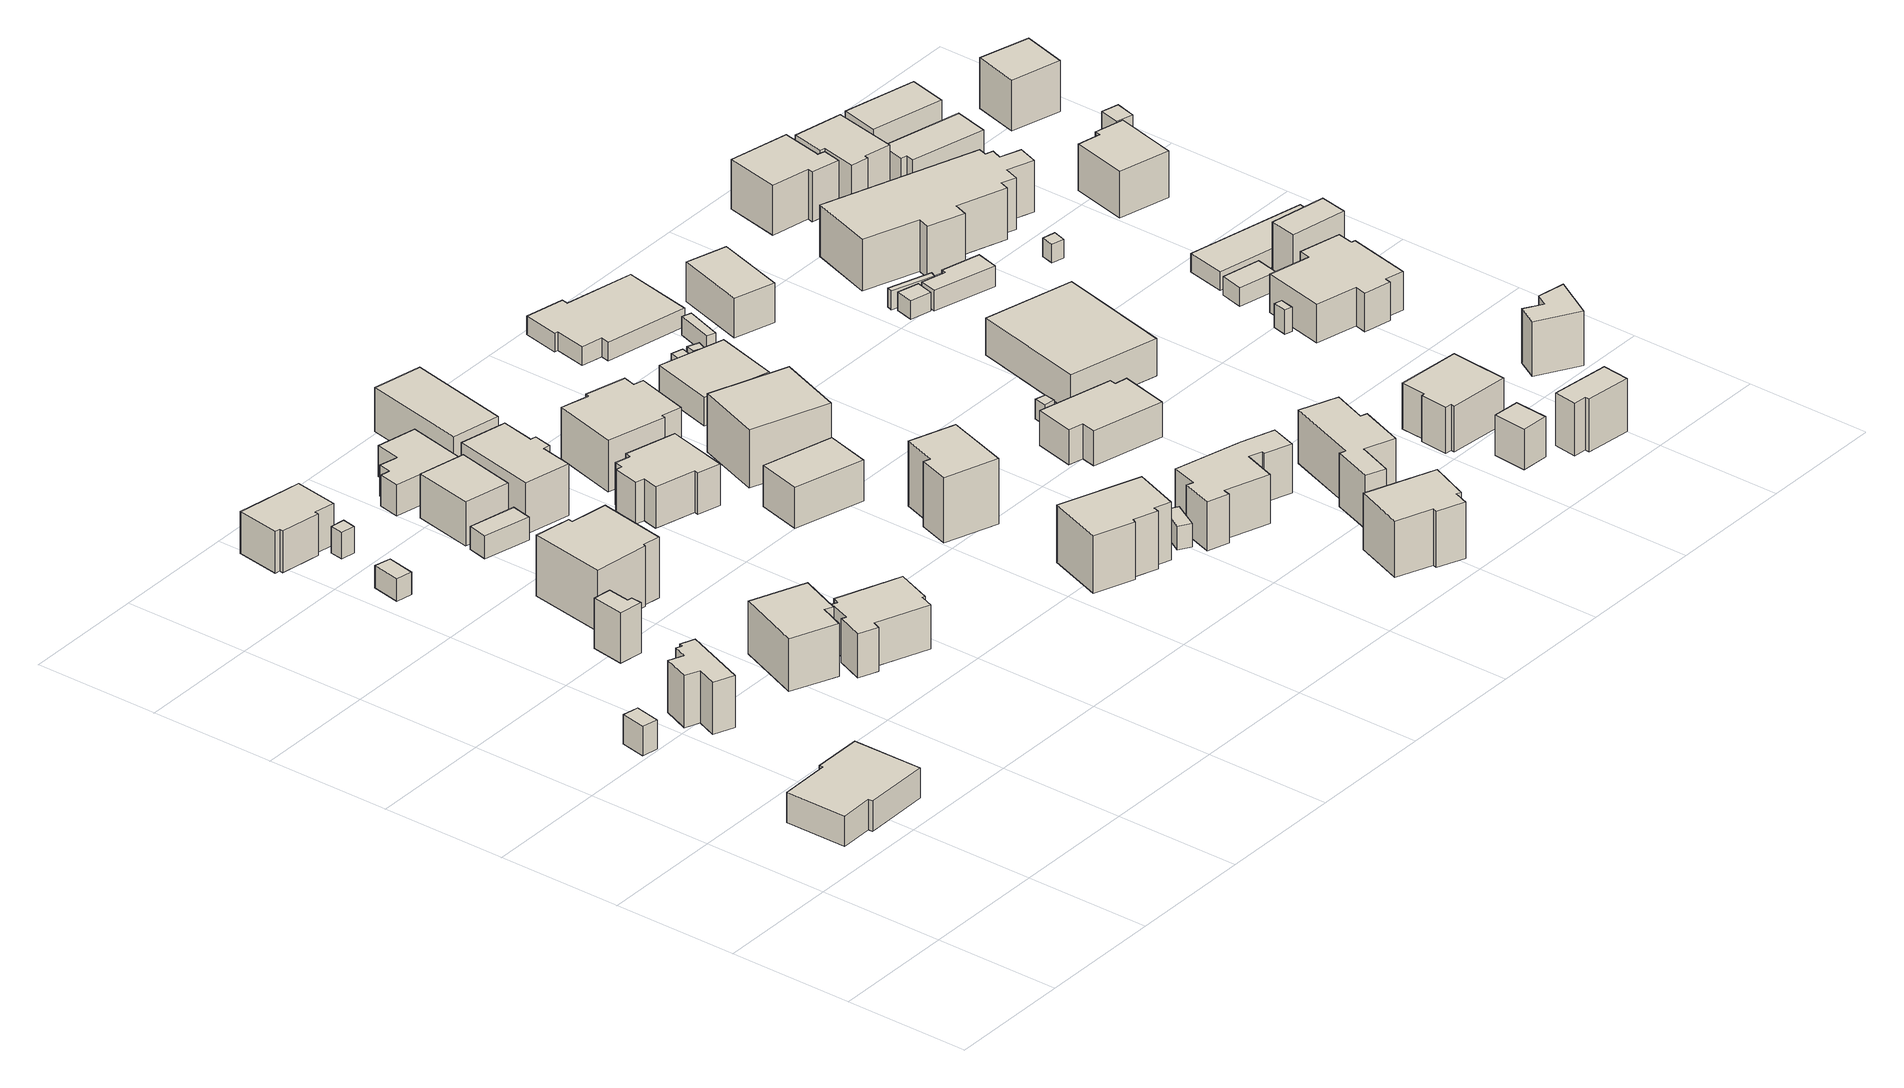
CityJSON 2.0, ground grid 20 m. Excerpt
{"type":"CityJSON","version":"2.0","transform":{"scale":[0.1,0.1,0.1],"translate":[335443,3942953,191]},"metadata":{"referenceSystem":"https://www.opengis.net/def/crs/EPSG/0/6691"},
"CityObjects":{
"building1":{"type":"Building","attributes":{"measuredHeight":5.7,"BuildingIDAttribute.prefecture":"14","BuildingIDAttribute.city":"14151","BuildingDetailAttribute.surveyYear":2015,"BuildingLandSlideRiskAttribute.description":"1","BuildingLandSlideRiskAttribute.areaType":"1"},"geometry":[{"type":"Solid","lod":"1","boundaries":[[[[0,1,2,3]],[[2,4,5,3]],[[1,6,4,2]],[[0,7,6,1]],[[3,5,7,0]],[[4,6,7,5]]]]}]},
"building2":{"type":"Building","attributes":{"usage":"402","measuredHeight":6.1,"storeysAboveGround":1,"BuildingIDAttribute.prefecture":"14","BuildingIDAttribute.city":"14151","BuildingDetailAttribute.totalFloorArea":155.35,"BuildingDetailAttribute.buildingFootprintArea":155.35,"BuildingDetailAttribute.buildingStructureType":"601","BuildingDetailAttribute.buildingStructureOrgType":"1","BuildingDetailAttribute.orgUsage":"101","BuildingDetailAttribute.surveyYear":2015,"BuildingLandSlideRiskAttribute.description":"1","BuildingLandSlideRiskAttribute.areaType":"1"},"geometry":[{"type":"Solid","lod":"1","boundaries":[[[[8,9,10,11,12,13,14,15]],[[14,16,17,15]],[[13,18,16,14]],[[12,19,18,13]],[[11,20,19,12]],[[10,21,20,11]],[[9,22,21,10]],[[8,23,22,9]],[[15,17,23,8]],[[16,18,19,20,21,22,23,17]]]]}]},
"building3":{"type":"Building","attributes":{"usage":"411","measuredHeight":9.6,"storeysAboveGround":2,"BuildingIDAttribute.prefecture":"14","BuildingIDAttribute.city":"14151","BuildingDetailAttribute.totalFloorArea":79.53,"BuildingDetailAttribute.buildingFootprintArea":39.77,"BuildingDetailAttribute.buildingStructureType":"601","BuildingDetailAttribute.buildingStructureOrgType":"1","BuildingDetailAttribute.orgUsage":"10","BuildingDetailAttribute.surveyYear":2015},"geometry":[{"type":"Solid","lod":"1","boundaries":[[[[24,25,26,27,28,29,30,31,32,33]],[[32,34,35,33]],[[31,36,34,32]],[[30,37,36,31]],[[29,38,37,30]],[[28,39,38,29]],[[27,40,39,28]],[[26,41,40,27]],[[25,42,41,26]],[[24,43,42,25]],[[33,35,43,24]],[[34,36,37,38,39,40,41,42,43,35]]]]}]},
"building4":{"type":"Building","attributes":{"measuredHeight":6.8,"BuildingIDAttribute.prefecture":"14","BuildingIDAttribute.city":"14151","BuildingDetailAttribute.surveyYear":2015},"geometry":[{"type":"Solid","lod":"1","boundaries":[[[[44,45,46,47]],[[46,48,49,47]],[[45,50,48,46]],[[44,51,50,45]],[[47,49,51,44]],[[48,50,51,49]]]]}]},
"building5":{"type":"Building","attributes":{"measuredHeight":8.6,"BuildingIDAttribute.prefecture":"14","BuildingIDAttribute.city":"14151","BuildingDetailAttribute.surveyYear":2015,"BuildingLandSlideRiskAttribute.description":"1","BuildingLandSlideRiskAttribute.areaType":"1"},"geometry":[{"type":"Solid","lod":"1","boundaries":[[[[52,53,54,55,56,57]],[[56,58,59,57]],[[55,60,58,56]],[[54,61,60,55]],[[53,62,61,54]],[[52,63,62,53]],[[57,59,63,52]],[[58,60,61,62,63,59]]]]}]},
"building6":{"type":"Building","attributes":{"usage":"411","measuredHeight":7.4,"storeysAboveGround":2,"BuildingIDAttribute.prefecture":"14","BuildingIDAttribute.city":"14151","BuildingDetailAttribute.totalFloorArea":128.74,"BuildingDetailAttribute.buildingFootprintArea":64.37,"BuildingDetailAttribute.buildingStructureType":"601","BuildingDetailAttribute.buildingStructureOrgType":"1","BuildingDetailAttribute.orgUsage":"10","BuildingDetailAttribute.surveyYear":2015},"geometry":[{"type":"Solid","lod":"1","boundaries":[[[[64,65,66,67,68,69,70,71]],[[70,72,73,71]],[[69,74,72,70]],[[68,75,74,69]],[[67,76,75,68]],[[66,77,76,67]],[[65,78,77,66]],[[64,79,78,65]],[[71,73,79,64]],[[72,74,75,76,77,78,79,73]]]]}]},
"building7":{"type":"Building","attributes":{"measuredHeight":5.6,"BuildingIDAttribute.prefecture":"14","BuildingIDAttribute.city":"14151","BuildingDetailAttribute.surveyYear":2015},"geometry":[{"type":"Solid","lod":"1","boundaries":[[[[80,81,82,83]],[[82,84,85,83]],[[81,86,84,82]],[[80,87,86,81]],[[83,85,87,80]],[[84,86,87,85]]]]}]},
"building8":{"type":"Building","attributes":{"usage":"411","measuredHeight":11,"storeysAboveGround":2,"BuildingIDAttribute.prefecture":"14","BuildingIDAttribute.city":"14151","BuildingDetailAttribute.totalFloorArea":231.32,"BuildingDetailAttribute.buildingFootprintArea":115.66,"BuildingDetailAttribute.buildingStructureType":"601","BuildingDetailAttribute.buildingStructureOrgType":"1","BuildingDetailAttribute.orgUsage":"10","BuildingDetailAttribute.surveyYear":2015,"BuildingLandSlideRiskAttribute.description":"1","BuildingLandSlideRiskAttribute.areaType":"1"},"geometry":[{"type":"Solid","lod":"1","boundaries":[[[[88,89,90,91,92,93,94,95]],[[94,96,97,95]],[[93,98,96,94]],[[92,99,98,93]],[[91,100,99,92]],[[90,101,100,91]],[[89,102,101,90]],[[88,103,102,89]],[[95,97,103,88]],[[96,98,99,100,101,102,103,97]]]]}]},
"building9":{"type":"Building","attributes":{"usage":"411","measuredHeight":9.8,"storeysAboveGround":2,"BuildingIDAttribute.prefecture":"14","BuildingIDAttribute.city":"14151","BuildingDetailAttribute.totalFloorArea":161.72,"BuildingDetailAttribute.buildingFootprintArea":80.86,"BuildingDetailAttribute.buildingStructureType":"601","BuildingDetailAttribute.buildingStructureOrgType":"1","BuildingDetailAttribute.orgUsage":"10","BuildingDetailAttribute.surveyYear":2015,"BuildingLandSlideRiskAttribute.description":"1","BuildingLandSlideRiskAttribute.areaType":"1"},"geometry":[{"type":"Solid","lod":"1","boundaries":[[[[104,105,106,107,108,109]],[[108,110,111,109]],[[107,112,110,108]],[[106,113,112,107]],[[105,114,113,106]],[[104,115,114,105]],[[109,111,115,104]],[[110,112,113,114,115,111]]]]}]},
"building10":{"type":"Building","attributes":{"measuredHeight":4.1,"BuildingIDAttribute.prefecture":"14","BuildingIDAttribute.city":"14151","BuildingDetailAttribute.surveyYear":2015},"geometry":[{"type":"Solid","lod":"1","boundaries":[[[[116,117,118,119]],[[118,120,121,119]],[[117,122,120,118]],[[116,123,122,117]],[[119,121,123,116]],[[120,122,123,121]]]]}]},
"building11":{"type":"Building","attributes":{"usage":"441","measuredHeight":7.6,"storeysAboveGround":2,"BuildingIDAttribute.prefecture":"14","BuildingIDAttribute.city":"14151","BuildingDetailAttribute.totalFloorArea":118.48,"BuildingDetailAttribute.buildingFootprintArea":59.24,"BuildingDetailAttribute.buildingStructureType":"601","BuildingDetailAttribute.buildingStructureOrgType":"1","BuildingDetailAttribute.orgUsage":"172","BuildingDetailAttribute.surveyYear":2015},"geometry":[{"type":"Solid","lod":"1","boundaries":[[[[124,125,126,127]],[[126,128,129,127]],[[125,130,128,126]],[[124,131,130,125]],[[127,129,131,124]],[[128,130,131,129]]]]}]},
"building12":{"type":"Building","attributes":{"usage":"411","measuredHeight":8.9,"storeysAboveGround":2,"BuildingIDAttribute.prefecture":"14","BuildingIDAttribute.city":"14151","BuildingDetailAttribute.totalFloorArea":168.74,"BuildingDetailAttribute.buildingFootprintArea":84.37,"BuildingDetailAttribute.buildingStructureType":"601","BuildingDetailAttribute.buildingStructureOrgType":"1","BuildingDetailAttribute.orgUsage":"10","BuildingDetailAttribute.surveyYear":2015,"BuildingLandSlideRiskAttribute.description":"1","BuildingLandSlideRiskAttribute.areaType":"1"},"geometry":[{"type":"Solid","lod":"1","boundaries":[[[[132,133,134,135,136,137,138,139,140,141,142,143]],[[142,144,145,143]],[[141,146,144,142]],[[140,147,146,141]],[[139,148,147,140]],[[138,149,148,139]],[[137,150,149,138]],[[136,151,150,137]],[[135,152,151,136]],[[134,153,152,135]],[[133,154,153,134]],[[132,155,154,133]],[[143,145,155,132]],[[144,146,147,148,149,150,151,152,153,154,155,145]]]]}]},
"building13":{"type":"Building","attributes":{"usage":"441","measuredHeight":5.5,"storeysAboveGround":1,"BuildingIDAttribute.prefecture":"14","BuildingIDAttribute.city":"14151","BuildingDetailAttribute.totalFloorArea":73.41,"BuildingDetailAttribute.buildingFootprintArea":73.41,"BuildingDetailAttribute.buildingStructureType":"610","BuildingDetailAttribute.buildingStructureOrgType":"2","BuildingDetailAttribute.orgUsage":"172","BuildingDetailAttribute.surveyYear":2015},"geometry":[{"type":"Solid","lod":"1","boundaries":[[[[156,157,158,159,160,161,162,163,164,165]],[[164,166,167,165]],[[163,168,166,164]],[[162,169,168,163]],[[161,170,169,162]],[[160,171,170,161]],[[159,172,171,160]],[[158,173,172,159]],[[157,174,173,158]],[[156,175,174,157]],[[165,167,175,156]],[[166,168,169,170,171,172,173,174,175,167]]]]}]},
"building14":{"type":"Building","attributes":{"usage":"412","measuredHeight":9.3,"storeysAboveGround":2,"BuildingIDAttribute.prefecture":"14","BuildingIDAttribute.city":"14151","BuildingDetailAttribute.totalFloorArea":176.29,"BuildingDetailAttribute.buildingFootprintArea":88.15,"BuildingDetailAttribute.buildingStructureType":"601","BuildingDetailAttribute.buildingStructureOrgType":"1","BuildingDetailAttribute.orgUsage":"20","BuildingDetailAttribute.surveyYear":2015},"geometry":[{"type":"Solid","lod":"1","boundaries":[[[[176,177,178,179,180,181,182,183]],[[182,184,185,183]],[[181,186,184,182]],[[180,187,186,181]],[[179,188,187,180]],[[178,189,188,179]],[[177,190,189,178]],[[176,191,190,177]],[[183,185,191,176]],[[184,186,187,188,189,190,191,185]]]]}]},
"building15":{"type":"Building","attributes":{"usage":"412","measuredHeight":7.4,"storeysAboveGround":2,"BuildingIDAttribute.prefecture":"14","BuildingIDAttribute.city":"14151","BuildingDetailAttribute.totalFloorArea":217.93,"BuildingDetailAttribute.buildingFootprintArea":108.97,"BuildingDetailAttribute.buildingStructureType":"601","BuildingDetailAttribute.buildingStructureOrgType":"1","BuildingDetailAttribute.orgUsage":"20","BuildingDetailAttribute.surveyYear":2015},"geometry":[{"type":"Solid","lod":"1","boundaries":[[[[192,193,194,195]],[[194,196,197,195]],[[193,198,196,194]],[[192,199,198,193]],[[195,197,199,192]],[[196,198,199,197]]]]}]},
"building16":{"type":"Building","attributes":{"usage":"411","measuredHeight":8.4,"storeysAboveGround":2,"BuildingIDAttribute.prefecture":"14","BuildingIDAttribute.city":"14151","BuildingDetailAttribute.totalFloorArea":171.51,"BuildingDetailAttribute.buildingFootprintArea":85.76,"BuildingDetailAttribute.buildingStructureType":"601","BuildingDetailAttribute.buildingStructureOrgType":"1","BuildingDetailAttribute.orgUsage":"10","BuildingDetailAttribute.surveyYear":2015},"geometry":[{"type":"Solid","lod":"1","boundaries":[[[[200,201,202,203,204,205,206,207,208,209,210,211]],[[210,212,213,211]],[[209,214,212,210]],[[208,215,214,209]],[[207,216,215,208]],[[206,217,216,207]],[[205,218,217,206]],[[204,219,218,205]],[[203,220,219,204]],[[202,221,220,203]],[[201,222,221,202]],[[200,223,222,201]],[[211,213,223,200]],[[212,214,215,216,217,218,219,220,221,222,223,213]]]]}]},
"building17":{"type":"Building","attributes":{"measuredHeight":4.1,"BuildingIDAttribute.prefecture":"14","BuildingIDAttribute.city":"14151","BuildingDetailAttribute.surveyYear":2015},"geometry":[{"type":"Solid","lod":"1","boundaries":[[[[224,225,226,227]],[[226,228,229,227]],[[225,230,228,226]],[[224,231,230,225]],[[227,229,231,224]],[[228,230,231,229]]]]}]},
"building18":{"type":"Building","attributes":{"usage":"413","measuredHeight":9.8,"storeysAboveGround":2,"BuildingIDAttribute.prefecture":"14","BuildingIDAttribute.city":"14151","BuildingDetailAttribute.totalFloorArea":228.72,"BuildingDetailAttribute.buildingFootprintArea":114.36,"BuildingDetailAttribute.buildingStructureType":"601","BuildingDetailAttribute.buildingStructureOrgType":"1","BuildingDetailAttribute.orgUsage":"30","BuildingDetailAttribute.surveyYear":2015},"geometry":[{"type":"Solid","lod":"1","boundaries":[[[[232,233,234,235,236,237,238,239,240,241]],[[240,242,243,241]],[[239,244,242,240]],[[238,245,244,239]],[[237,246,245,238]],[[236,247,246,237]],[[235,248,247,236]],[[234,249,248,235]],[[233,250,249,234]],[[232,251,250,233]],[[241,243,251,232]],[[242,244,245,246,247,248,249,250,251,243]]]]}]},
"building19":{"type":"Building","attributes":{"usage":"411","measuredHeight":7.4,"storeysAboveGround":1,"BuildingIDAttribute.prefecture":"14","BuildingIDAttribute.city":"14151","BuildingDetailAttribute.totalFloorArea":75.86,"BuildingDetailAttribute.buildingFootprintArea":75.86,"BuildingDetailAttribute.buildingStructureType":"601","BuildingDetailAttribute.buildingStructureOrgType":"1","BuildingDetailAttribute.orgUsage":"10","BuildingDetailAttribute.surveyYear":2015},"geometry":[{"type":"Solid","lod":"1","boundaries":[[[[252,253,254,255]],[[254,256,257,255]],[[253,258,256,254]],[[252,259,258,253]],[[255,257,259,252]],[[256,258,259,257]]]]}]},
"building20":{"type":"Building","attributes":{"measuredHeight":3.8,"BuildingIDAttribute.prefecture":"14","BuildingIDAttribute.city":"14151","BuildingDetailAttribute.surveyYear":2015},"geometry":[{"type":"Solid","lod":"1","boundaries":[[[[260,261,262,263]],[[262,264,265,263]],[[261,266,264,262]],[[260,267,266,261]],[[263,265,267,260]],[[264,266,267,265]]]]}]},
"building21":{"type":"Building","attributes":{"usage":"412","measuredHeight":11.1,"storeysAboveGround":2,"BuildingIDAttribute.prefecture":"14","BuildingIDAttribute.city":"14151","BuildingDetailAttribute.totalFloorArea":234.21,"BuildingDetailAttribute.buildingFootprintArea":117.11,"BuildingDetailAttribute.buildingStructureType":"601","BuildingDetailAttribute.buildingStructureOrgType":"1","BuildingDetailAttribute.orgUsage":"20","BuildingDetailAttribute.surveyYear":2015},"geometry":[{"type":"Solid","lod":"1","boundaries":[[[[268,269,270,271]],[[270,272,273,271]],[[269,274,272,270]],[[268,275,274,269]],[[271,273,275,268]],[[272,274,275,273]]]]}]},
"building22":{"type":"Building","attributes":{"usage":"411","measuredHeight":11.6,"storeysAboveGround":2,"BuildingIDAttribute.prefecture":"14","BuildingIDAttribute.city":"14151","BuildingDetailAttribute.totalFloorArea":144.33,"BuildingDetailAttribute.buildingFootprintArea":72.17,"BuildingDetailAttribute.buildingStructureType":"601","BuildingDetailAttribute.buildingStructureOrgType":"1","BuildingDetailAttribute.orgUsage":"10","BuildingDetailAttribute.surveyYear":2015},"geometry":[{"type":"Solid","lod":"1","boundaries":[[[[276,277,278,279,280,281]],[[280,282,283,281]],[[279,284,282,280]],[[278,285,284,279]],[[277,286,285,278]],[[276,287,286,277]],[[281,283,287,276]],[[282,284,285,286,287,283]]]]}]},
"building23":{"type":"Building","attributes":{"usage":"411","measuredHeight":10.6,"storeysAboveGround":2,"BuildingIDAttribute.prefecture":"14","BuildingIDAttribute.city":"14151","BuildingDetailAttribute.totalFloorArea":196.15,"BuildingDetailAttribute.buildingFootprintArea":98.08,"BuildingDetailAttribute.buildingStructureType":"601","BuildingDetailAttribute.buildingStructureOrgType":"1","BuildingDetailAttribute.orgUsage":"10","BuildingDetailAttribute.surveyYear":2015},"geometry":[{"type":"Solid","lod":"1","boundaries":[[[[288,289,290,291,292,293,294,295]],[[294,296,297,295]],[[293,298,296,294]],[[292,299,298,293]],[[291,300,299,292]],[[290,301,300,291]],[[289,302,301,290]],[[288,303,302,289]],[[295,297,303,288]],[[296,298,299,300,301,302,303,297]]]]}]},
"building24":{"type":"Building","attributes":{"usage":"412","measuredHeight":5.7,"storeysAboveGround":1,"BuildingIDAttribute.prefecture":"14","BuildingIDAttribute.city":"14151","BuildingDetailAttribute.totalFloorArea":101.58,"BuildingDetailAttribute.buildingFootprintArea":101.58,"BuildingDetailAttribute.buildingStructureType":"601","BuildingDetailAttribute.buildingStructureOrgType":"1","BuildingDetailAttribute.orgUsage":"20","BuildingDetailAttribute.surveyYear":2015},"geometry":[{"type":"Solid","lod":"1","boundaries":[[[[304,305,306,307]],[[306,308,309,307]],[[305,310,308,306]],[[304,311,310,305]],[[307,309,311,304]],[[308,310,311,309]]]]}]},
"building25":{"type":"Building","attributes":{"measuredHeight":4.7,"BuildingIDAttribute.prefecture":"14","BuildingIDAttribute.city":"14151","BuildingDetailAttribute.surveyYear":2015},"geometry":[{"type":"Solid","lod":"1","boundaries":[[[[312,313,314,315]],[[314,316,317,315]],[[313,318,316,314]],[[312,319,318,313]],[[315,317,319,312]],[[316,318,319,317]]]]}]},
"building26":{"type":"Building","attributes":{"BuildingIDAttribute.prefecture":"14","BuildingIDAttribute.city":"14151","BuildingDetailAttribute.surveyYear":2015},"geometry":[{"type":"Solid","lod":"1","boundaries":[[[[320,321,322,323]],[[322,324,325,323]],[[321,326,324,322]],[[320,327,326,321]],[[323,325,327,320]],[[324,326,327,325]]]]}]},
"building27":{"type":"Building","attributes":{"BuildingIDAttribute.prefecture":"14","BuildingIDAttribute.city":"14151","BuildingDetailAttribute.surveyYear":2015},"geometry":[{"type":"Solid","lod":"1","boundaries":[[[[328,329,330,331]],[[330,332,333,331]],[[329,334,332,330]],[[328,335,334,329]],[[331,333,335,328]],[[332,334,335,333]]]]}]},
"building28":{"type":"Building","attributes":{"usage":"402","storeysAboveGround":1,"BuildingIDAttribute.prefecture":"14","BuildingIDAttribute.city":"14151","BuildingDetailAttribute.totalFloorArea":165.2,"BuildingDetailAttribute.buildingFootprintArea":165.2,"BuildingDetailAttribute.buildingStructureType":"610","BuildingDetailAttribute.buildingStructureOrgType":"2","BuildingDetailAttribute.orgUsage":"71","BuildingDetailAttribute.surveyYear":2015},"geometry":[{"type":"Solid","lod":"1","boundaries":[[[[336,337,338,339,340,341,342,343,344,345]],[[344,346,347,345]],[[343,348,346,344]],[[342,349,348,343]],[[341,350,349,342]],[[340,351,350,341]],[[339,352,351,340]],[[338,353,352,339]],[[337,354,353,338]],[[336,355,354,337]],[[345,347,355,336]],[[346,348,349,350,351,352,353,354,355,347]]]]}]},
"building29":{"type":"Building","attributes":{"BuildingIDAttribute.prefecture":"14","BuildingIDAttribute.city":"14151","BuildingDetailAttribute.surveyYear":2015},"geometry":[{"type":"Solid","lod":"1","boundaries":[[[[356,357,358,359]],[[358,360,361,359]],[[357,362,360,358]],[[356,363,362,357]],[[359,361,363,356]],[[360,362,363,361]]]]}]},
"building30":{"type":"Building","attributes":{"usage":"411","measuredHeight":8.9,"storeysAboveGround":2,"BuildingIDAttribute.prefecture":"14","BuildingIDAttribute.city":"14151","BuildingDetailAttribute.totalFloorArea":202.04,"BuildingDetailAttribute.buildingFootprintArea":101.02,"BuildingDetailAttribute.buildingStructureType":"601","BuildingDetailAttribute.buildingStructureOrgType":"1","BuildingDetailAttribute.orgUsage":"10","BuildingDetailAttribute.surveyYear":2015},"geometry":[{"type":"Solid","lod":"1","boundaries":[[[[364,365,366,367,368,369,370,371,372,373,374,375,376]],[[375,377,378,376]],[[374,379,377,375]],[[373,380,379,374]],[[372,381,380,373]],[[371,382,381,372]],[[370,383,382,371]],[[369,384,383,370]],[[368,385,384,369]],[[367,386,385,368]],[[366,387,386,367]],[[365,388,387,366]],[[364,389,388,365]],[[376,378,389,364]],[[377,379,380,381,382,383,384,385,386,387,388,389,378]]]]}]},
"building31":{"type":"Building","attributes":{"usage":"411","measuredHeight":7.2,"storeysAboveGround":2,"BuildingIDAttribute.prefecture":"14","BuildingIDAttribute.city":"14151","BuildingDetailAttribute.totalFloorArea":195.35,"BuildingDetailAttribute.buildingFootprintArea":97.68,"BuildingDetailAttribute.buildingStructureType":"601","BuildingDetailAttribute.buildingStructureOrgType":"1","BuildingDetailAttribute.orgUsage":"10","BuildingDetailAttribute.surveyYear":2015},"geometry":[{"type":"Solid","lod":"1","boundaries":[[[[390,391,392,393,394,395,396,397]],[[396,398,399,397]],[[395,400,398,396]],[[394,401,400,395]],[[393,402,401,394]],[[392,403,402,393]],[[391,404,403,392]],[[390,405,404,391]],[[397,399,405,390]],[[398,400,401,402,403,404,405,399]]]]}]},
"building32":{"type":"Building","attributes":{"usage":"411","measuredHeight":9.7,"storeysAboveGround":2,"BuildingIDAttribute.prefecture":"14","BuildingIDAttribute.city":"14151","BuildingDetailAttribute.totalFloorArea":163.56,"BuildingDetailAttribute.buildingFootprintArea":81.78,"BuildingDetailAttribute.buildingStructureType":"601","BuildingDetailAttribute.buildingStructureOrgType":"1","BuildingDetailAttribute.orgUsage":"10","BuildingDetailAttribute.surveyYear":2015},"geometry":[{"type":"Solid","lod":"1","boundaries":[[[[406,407,408,409,410,411,412,413]],[[412,414,415,413]],[[411,416,414,412]],[[410,417,416,411]],[[409,418,417,410]],[[408,419,418,409]],[[407,420,419,408]],[[406,421,420,407]],[[413,415,421,406]],[[414,416,417,418,419,420,421,415]]]]}]},
"building33":{"type":"Building","attributes":{"measuredHeight":3.5,"BuildingIDAttribute.prefecture":"14","BuildingIDAttribute.city":"14151","BuildingDetailAttribute.surveyYear":2015},"geometry":[{"type":"Solid","lod":"1","boundaries":[[[[422,423,424,425]],[[424,426,427,425]],[[423,428,426,424]],[[422,429,428,423]],[[425,427,429,422]],[[426,428,429,427]]]]}]},
"building34":{"type":"Building","attributes":{"usage":"411","measuredHeight":7,"storeysAboveGround":2,"BuildingIDAttribute.prefecture":"14","BuildingIDAttribute.city":"14151","BuildingDetailAttribute.totalFloorArea":126.29,"BuildingDetailAttribute.buildingFootprintArea":63.15,"BuildingDetailAttribute.buildingStructureType":"601","BuildingDetailAttribute.buildingStructureOrgType":"1","BuildingDetailAttribute.orgUsage":"10","BuildingDetailAttribute.surveyYear":2015},"geometry":[{"type":"Solid","lod":"1","boundaries":[[[[430,431,432,433]],[[432,434,435,433]],[[431,436,434,432]],[[430,437,436,431]],[[433,435,437,430]],[[434,436,437,435]]]]}]},
"building35":{"type":"Building","attributes":{"usage":"411","measuredHeight":9.4,"storeysAboveGround":2,"BuildingIDAttribute.prefecture":"14","BuildingIDAttribute.city":"14151","BuildingDetailAttribute.totalFloorArea":190.25,"BuildingDetailAttribute.buildingFootprintArea":95.13,"BuildingDetailAttribute.buildingStructureType":"601","BuildingDetailAttribute.buildingStructureOrgType":"1","BuildingDetailAttribute.orgUsage":"10","BuildingDetailAttribute.surveyYear":2015},"geometry":[{"type":"Solid","lod":"1","boundaries":[[[[438,439,440,441,442,443,444,445,446,447]],[[446,448,449,447]],[[445,450,448,446]],[[444,451,450,445]],[[443,452,451,444]],[[442,453,452,443]],[[441,454,453,442]],[[440,455,454,441]],[[439,456,455,440]],[[438,457,456,439]],[[447,449,457,438]],[[448,450,451,452,453,454,455,456,457,449]]]]}]},
"building36":{"type":"Building","attributes":{"usage":"401","measuredHeight":6.2,"storeysAboveGround":1,"BuildingIDAttribute.prefecture":"14","BuildingIDAttribute.city":"14151","BuildingDetailAttribute.totalFloorArea":233.47,"BuildingDetailAttribute.buildingFootprintArea":233.47,"BuildingDetailAttribute.buildingStructureType":"610","BuildingDetailAttribute.buildingStructureOrgType":"2","BuildingDetailAttribute.orgUsage":"61","BuildingDetailAttribute.surveyYear":2015},"geometry":[{"type":"Solid","lod":"1","boundaries":[[[[458,459,460,461]],[[460,462,463,461]],[[459,464,462,460]],[[458,465,464,459]],[[461,463,465,458]],[[462,464,465,463]]]]}]},
"building37":{"type":"Building","attributes":{"BuildingIDAttribute.prefecture":"14","BuildingIDAttribute.city":"14151","BuildingDetailAttribute.surveyYear":2015},"geometry":[{"type":"Solid","lod":"1","boundaries":[[[[466,467,468,469]],[[468,470,471,469]],[[467,472,470,468]],[[466,473,472,467]],[[469,471,473,466]],[[470,472,473,471]]]]}]},
"building38":{"type":"Building","attributes":{"BuildingIDAttribute.prefecture":"14","BuildingIDAttribute.city":"14151","BuildingDetailAttribute.surveyYear":2015},"geometry":[{"type":"Solid","lod":"1","boundaries":[[[[474,475,476,477]],[[476,478,479,477]],[[475,480,478,476]],[[474,481,480,475]],[[477,479,481,474]],[[478,480,481,479]]]]}]},
"building39":{"type":"Building","attributes":{"usage":"411","measuredHeight":7.3,"storeysAboveGround":1,"BuildingIDAttribute.prefecture":"14","BuildingIDAttribute.city":"14151","BuildingDetailAttribute.totalFloorArea":21.05,"BuildingDetailAttribute.buildingFootprintArea":21.05,"BuildingDetailAttribute.buildingStructureType":"601","BuildingDetailAttribute.buildingStructureOrgType":"1","BuildingDetailAttribute.orgUsage":"10","BuildingDetailAttribute.surveyYear":2015},"geometry":[{"type":"Solid","lod":"1","boundaries":[[[[482,483,484,485]],[[484,486,487,485]],[[483,488,486,484]],[[482,489,488,483]],[[485,487,489,482]],[[486,488,489,487]]]]}]},
"building40":{"type":"Building","attributes":{"usage":"411","measuredHeight":8.5,"storeysAboveGround":2,"BuildingIDAttribute.prefecture":"14","BuildingIDAttribute.city":"14151","BuildingDetailAttribute.totalFloorArea":164.23,"BuildingDetailAttribute.buildingFootprintArea":82.11,"BuildingDetailAttribute.buildingStructureType":"601","BuildingDetailAttribute.buildingStructureOrgType":"1","BuildingDetailAttribute.orgUsage":"10","BuildingDetailAttribute.surveyYear":2015},"geometry":[{"type":"Solid","lod":"1","boundaries":[[[[490,491,492,493,494,495,496,497]],[[496,498,499,497]],[[495,500,498,496]],[[494,501,500,495]],[[493,502,501,494]],[[492,503,502,493]],[[491,504,503,492]],[[490,505,504,491]],[[497,499,505,490]],[[498,500,501,502,503,504,505,499]]]]}]},
"building41":{"type":"Building","attributes":{"usage":"401","measuredHeight":3.5,"storeysAboveGround":1,"BuildingIDAttribute.prefecture":"14","BuildingIDAttribute.city":"14151","BuildingDetailAttribute.totalFloorArea":30.92,"BuildingDetailAttribute.buildingFootprintArea":30.92,"BuildingDetailAttribute.buildingStructureType":"610","BuildingDetailAttribute.buildingStructureOrgType":"2","BuildingDetailAttribute.orgUsage":"61","BuildingDetailAttribute.surveyYear":2015},"geometry":[{"type":"Solid","lod":"1","boundaries":[[[[506,507,508,509,510,511]],[[510,512,513,511]],[[509,514,512,510]],[[508,515,514,509]],[[507,516,515,508]],[[506,517,516,507]],[[511,513,517,506]],[[512,514,515,516,517,513]]]]}]},
"building42":{"type":"Building","attributes":{"usage":"411","measuredHeight":8.9,"storeysAboveGround":2,"BuildingIDAttribute.prefecture":"14","BuildingIDAttribute.city":"14151","BuildingDetailAttribute.totalFloorArea":67.4,"BuildingDetailAttribute.buildingFootprintArea":33.7,"BuildingDetailAttribute.buildingStructureType":"601","BuildingDetailAttribute.buildingStructureOrgType":"1","BuildingDetailAttribute.orgUsage":"10","BuildingDetailAttribute.surveyYear":2015},"geometry":[{"type":"Solid","lod":"1","boundaries":[[[[518,519,520,521,522,523]],[[522,524,525,523]],[[521,526,524,522]],[[520,527,526,521]],[[519,528,527,520]],[[518,529,528,519]],[[523,525,529,518]],[[524,526,527,528,529,525]]]]}]},
"building43":{"type":"Building","attributes":{"usage":"411","measuredHeight":8.7,"storeysAboveGround":2,"BuildingIDAttribute.prefecture":"14","BuildingIDAttribute.city":"14151","BuildingDetailAttribute.totalFloorArea":153.63,"BuildingDetailAttribute.buildingFootprintArea":76.82,"BuildingDetailAttribute.buildingStructureType":"601","BuildingDetailAttribute.buildingStructureOrgType":"1","BuildingDetailAttribute.orgUsage":"10","BuildingDetailAttribute.surveyYear":2015},"geometry":[{"type":"Solid","lod":"1","boundaries":[[[[530,531,532,533,534,535,536,537]],[[536,538,539,537]],[[535,540,538,536]],[[534,541,540,535]],[[533,542,541,534]],[[532,543,542,533]],[[531,544,543,532]],[[530,545,544,531]],[[537,539,545,530]],[[538,540,541,542,543,544,545,539]]]]}]},
"building44":{"type":"Building","attributes":{"measuredHeight":4.4,"BuildingIDAttribute.prefecture":"14","BuildingIDAttribute.city":"14151","BuildingDetailAttribute.surveyYear":2015},"geometry":[{"type":"Solid","lod":"1","boundaries":[[[[546,547,548,549]],[[548,550,551,549]],[[547,552,550,548]],[[546,553,552,547]],[[549,551,553,546]],[[550,552,553,551]]]]}]},
"building45":{"type":"Building","attributes":{"usage":"422","measuredHeight":9.3,"storeysAboveGround":2,"BuildingIDAttribute.prefecture":"14","BuildingIDAttribute.city":"14151","BuildingDetailAttribute.totalFloorArea":326.76,"BuildingDetailAttribute.buildingFootprintArea":163.38,"BuildingDetailAttribute.buildingStructureType":"601","BuildingDetailAttribute.buildingStructureOrgType":"1","BuildingDetailAttribute.orgUsage":"137","BuildingDetailAttribute.surveyYear":2015},"geometry":[{"type":"Solid","lod":"1","boundaries":[[[[554,555,556,557,558,559,560,561,562,563,564,565,566,567,568,569]],[[568,570,571,569]],[[567,572,570,568]],[[566,573,572,567]],[[565,574,573,566]],[[564,575,574,565]],[[563,576,575,564]],[[562,577,576,563]],[[561,578,577,562]],[[560,579,578,561]],[[559,580,579,560]],[[558,581,580,559]],[[557,582,581,558]],[[556,583,582,557]],[[555,584,583,556]],[[554,585,584,555]],[[569,571,585,554]],[[570,572,573,574,575,576,577,578,579,580,581,582,583,584,585,571]]]]}]},
"building46":{"type":"Building","attributes":{"BuildingIDAttribute.prefecture":"14","BuildingIDAttribute.city":"14151","BuildingDetailAttribute.surveyYear":2015},"geometry":[{"type":"Solid","lod":"1","boundaries":[[[[586,587,588,589]],[[588,590,591,589]],[[587,592,590,588]],[[586,593,592,587]],[[589,591,593,586]],[[590,592,593,591]]]]}]},
"building47":{"type":"Building","attributes":{"usage":"411","measuredHeight":9.5,"storeysAboveGround":2,"BuildingIDAttribute.prefecture":"14","BuildingIDAttribute.city":"14151","BuildingDetailAttribute.totalFloorArea":132.72,"BuildingDetailAttribute.buildingFootprintArea":66.36,"BuildingDetailAttribute.buildingStructureType":"601","BuildingDetailAttribute.buildingStructureOrgType":"1","BuildingDetailAttribute.orgUsage":"10","BuildingDetailAttribute.surveyYear":2015},"geometry":[{"type":"Solid","lod":"1","boundaries":[[[[594,595,596,597,598,599,600,601]],[[600,602,603,601]],[[599,604,602,600]],[[598,605,604,599]],[[597,606,605,598]],[[596,607,606,597]],[[595,608,607,596]],[[594,609,608,595]],[[601,603,609,594]],[[602,604,605,606,607,608,609,603]]]]}]},
"building48":{"type":"Building","attributes":{"usage":"411","storeysAboveGround":1,"BuildingIDAttribute.prefecture":"14","BuildingIDAttribute.city":"14151","BuildingDetailAttribute.totalFloorArea":21.67,"BuildingDetailAttribute.buildingFootprintArea":21.67,"BuildingDetailAttribute.buildingStructureType":"601","BuildingDetailAttribute.buildingStructureOrgType":"1","BuildingDetailAttribute.orgUsage":"10","BuildingDetailAttribute.surveyYear":2015},"geometry":[{"type":"Solid","lod":"1","boundaries":[[[[610,611,612,613]],[[612,614,615,613]],[[611,616,614,612]],[[610,617,616,611]],[[613,615,617,610]],[[614,616,617,615]]]]}]},
"building49":{"type":"Building","attributes":{"usage":"411","measuredHeight":8.1,"storeysAboveGround":1,"BuildingIDAttribute.prefecture":"14","BuildingIDAttribute.city":"14151","BuildingDetailAttribute.totalFloorArea":152.29,"BuildingDetailAttribute.buildingFootprintArea":152.29,"BuildingDetailAttribute.buildingStructureType":"601","BuildingDetailAttribute.buildingStructureOrgType":"1","BuildingDetailAttribute.orgUsage":"10","BuildingDetailAttribute.surveyYear":2015},"geometry":[{"type":"Solid","lod":"1","boundaries":[[[[618,619,620,621,622,623,624,625,626,627,628,629]],[[628,630,631,629]],[[627,632,630,628]],[[626,633,632,627]],[[625,634,633,626]],[[624,635,634,625]],[[623,636,635,624]],[[622,637,636,623]],[[621,638,637,622]],[[620,639,638,621]],[[619,640,639,620]],[[618,641,640,619]],[[629,631,641,618]],[[630,632,633,634,635,636,637,638,639,640,641,631]]]]}]},
"building50":{"type":"Building","attributes":{"usage":"413","measuredHeight":10.3,"storeysAboveGround":2,"BuildingIDAttribute.prefecture":"14","BuildingIDAttribute.city":"14151","BuildingDetailAttribute.totalFloorArea":86.25,"BuildingDetailAttribute.buildingFootprintArea":43.13,"BuildingDetailAttribute.buildingStructureType":"601","BuildingDetailAttribute.buildingStructureOrgType":"1","BuildingDetailAttribute.orgUsage":"30","BuildingDetailAttribute.surveyYear":2015},"geometry":[{"type":"Solid","lod":"1","boundaries":[[[[642,643,644,645,646,647]],[[646,648,649,647]],[[645,650,648,646]],[[644,651,650,645]],[[643,652,651,644]],[[642,653,652,643]],[[647,649,653,642]],[[648,650,651,652,653,649]]]]}]},
"building51":{"type":"Building","attributes":{"usage":"411","measuredHeight":7.5,"storeysAboveGround":2,"BuildingIDAttribute.prefecture":"14","BuildingIDAttribute.city":"14151","BuildingDetailAttribute.totalFloorArea":118.34,"BuildingDetailAttribute.buildingFootprintArea":59.17,"BuildingDetailAttribute.buildingStructureType":"601","BuildingDetailAttribute.buildingStructureOrgType":"1","BuildingDetailAttribute.orgUsage":"10","BuildingDetailAttribute.surveyYear":2015},"geometry":[{"type":"Solid","lod":"1","boundaries":[[[[654,655,656,657,658,659]],[[658,660,661,659]],[[657,662,660,658]],[[656,663,662,657]],[[655,664,663,656]],[[654,665,664,655]],[[659,661,665,654]],[[660,662,663,664,665,661]]]]}]},
"building52":{"type":"Building","attributes":{"usage":"411","measuredHeight":8.4,"storeysAboveGround":1,"BuildingIDAttribute.prefecture":"14","BuildingIDAttribute.city":"14151","BuildingDetailAttribute.totalFloorArea":36.2,"BuildingDetailAttribute.buildingFootprintArea":36.2,"BuildingDetailAttribute.buildingStructureType":"601","BuildingDetailAttribute.buildingStructureOrgType":"1","BuildingDetailAttribute.orgUsage":"10","BuildingDetailAttribute.surveyYear":2015},"geometry":[{"type":"Solid","lod":"1","boundaries":[[[[666,667,668,669]],[[668,670,671,669]],[[667,672,670,668]],[[666,673,672,667]],[[669,671,673,666]],[[670,672,673,671]]]]}]},
"building53":{"type":"Building","attributes":{"BuildingIDAttribute.prefecture":"14","BuildingIDAttribute.city":"14151","BuildingDetailAttribute.surveyYear":2015},"geometry":[{"type":"Solid","lod":"1","boundaries":[[[[674,675,676,677]],[[676,678,679,677]],[[675,680,678,676]],[[674,681,680,675]],[[677,679,681,674]],[[678,680,681,679]]]]}]},
"building54":{"type":"Building","attributes":{"usage":"411","measuredHeight":8.9,"storeysAboveGround":2,"BuildingIDAttribute.prefecture":"14","BuildingIDAttribute.city":"14151","BuildingDetailAttribute.totalFloorArea":118.93,"BuildingDetailAttribute.buildingFootprintArea":59.46,"BuildingDetailAttribute.buildingStructureType":"601","BuildingDetailAttribute.buildingStructureOrgType":"1","BuildingDetailAttribute.orgUsage":"10","BuildingDetailAttribute.surveyYear":2015},"geometry":[{"type":"Solid","lod":"1","boundaries":[[[[682,683,684,685]],[[684,686,687,685]],[[683,688,686,684]],[[682,689,688,683]],[[685,687,689,682]],[[686,688,689,687]]]]}]},
"building55":{"type":"Building","attributes":{"usage":"411","measuredHeight":8.3,"storeysAboveGround":2,"BuildingIDAttribute.prefecture":"14","BuildingIDAttribute.city":"14151","BuildingDetailAttribute.totalFloorArea":141.41,"BuildingDetailAttribute.buildingFootprintArea":70.71,"BuildingDetailAttribute.buildingStructureType":"601","BuildingDetailAttribute.buildingStructureOrgType":"1","BuildingDetailAttribute.orgUsage":"10","BuildingDetailAttribute.surveyYear":2015},"geometry":[{"type":"Solid","lod":"1","boundaries":[[[[690,691,692,693,694,695]],[[694,696,697,695]],[[693,698,696,694]],[[692,699,698,693]],[[691,700,699,692]],[[690,701,700,691]],[[695,697,701,690]],[[696,698,699,700,701,697]]]]}]},
"building56":{"type":"Building","attributes":{"BuildingIDAttribute.prefecture":"14","BuildingIDAttribute.city":"14151","BuildingDetailAttribute.surveyYear":2015},"geometry":[{"type":"Solid","lod":"1","boundaries":[[[[702,703,704,705]],[[704,706,707,705]],[[703,708,706,704]],[[702,709,708,703]],[[705,707,709,702]],[[706,708,709,707]]]]}]},
"building57":{"type":"Building","attributes":{"usage":"411","measuredHeight":8.9,"storeysAboveGround":2,"BuildingIDAttribute.prefecture":"14","BuildingIDAttribute.city":"14151","BuildingDetailAttribute.totalFloorArea":98.86,"BuildingDetailAttribute.buildingFootprintArea":49.43,"BuildingDetailAttribute.buildingStructureType":"601","BuildingDetailAttribute.buildingStructureOrgType":"1","BuildingDetailAttribute.orgUsage":"10","BuildingDetailAttribute.surveyYear":2015},"geometry":[{"type":"Solid","lod":"1","boundaries":[[[[710,711,712,713]],[[712,714,715,713]],[[711,716,714,712]],[[710,717,716,711]],[[713,715,717,710]],[[714,716,717,715]]]]}]},
"building58":{"type":"Building","attributes":{"measuredHeight":3.4,"BuildingIDAttribute.prefecture":"14","BuildingIDAttribute.city":"14151","BuildingDetailAttribute.surveyYear":2015},"geometry":[{"type":"Solid","lod":"1","boundaries":[[[[718,719,720,721]],[[720,722,723,721]],[[719,724,722,720]],[[718,725,724,719]],[[721,723,725,718]],[[722,724,725,723]]]]}]}
},
"vertices":[
[96,561,49],[70,566,49],[78,606,49],[104,601,49],[78,606,96],[104,601,96],[70,566,96],[96,561,96],
[191,355,6],[270,355,6],[271,243,6],[164,242,6],[164,249,6],[110,248,6],[110,348,6],[191,349,6],[110,348,55],[191,349,55],[110,248,55],[164,249,55],[164,242,55],[271,243,55],[270,355,55],[191,355,55],
[200,595,51],[208,616,51],[217,612,51],[219,618,51],[242,609,51],[202,509,51],[169,522,51],[182,554,51],[159,563,51],[176,605,51],[159,563,135],[176,605,135],[182,554,135],[169,522,135],[202,509,135],[242,609,135],[219,618,135],[217,612,135],[208,616,135],[200,595,135],
[58,981,143],[67,1026,143],[93,1020,143],[84,976,143],[93,1020,179],[84,976,179],[67,1026,179],[58,981,179],
[177,687,98],[185,739,98],[214,735,98],[209,700,98],[217,699,98],[215,681,98],[217,699,179],[215,681,179],[209,700,179],[214,735,179],[185,739,179],[177,687,179],
[110,1131,150],[77,1137,150],[76,1131,150],[11,1142,150],[12,1148,150],[4,1149,150],[15,1218,150],[121,1200,150],[15,1218,217],[121,1200,217],[4,1149,217],[12,1148,217],[11,1142,217],[76,1131,217],[77,1137,217],[110,1131,217],
[108,1094,152],[86,1098,152],[89,1119,152],[112,1115,152],[89,1119,195],[112,1115,195],[86,1098,195],[108,1094,195],
[272,851,121],[271,844,121],[331,834,121],[312,726,121],[284,731,121],[283,727,121],[193,739,121],[213,861,121],[193,739,219],[213,861,219],[283,727,219],[284,731,219],[312,726,219],[331,834,219],[271,844,219],[272,851,219],
[427,559,68],[400,493,68],[387,499,68],[371,461,68],[298,491,68],[340,594,68],[298,491,153],[340,594,153],[371,461,153],[387,499,153],[400,493,153],[427,559,153],
[298,966,144],[291,934,144],[216,952,144],[223,983,144],[216,952,181],[223,983,181],[291,934,181],[298,966,181],
[317,1068,146],[297,975,146],[223,991,146],[242,1084,146],[223,991,217],[242,1084,217],[297,975,217],[317,1068,217],
[416,484,61],[430,520,61],[439,516,61],[443,526,61],[546,487,61],[524,431,61],[520,433,61],[512,412,61],[428,445,61],[423,433,61],[392,445,61],[409,487,61],[392,445,132],[409,487,132],[423,433,132],[428,445,132],[512,412,132],[520,433,132],[524,431,132],[546,487,132],[443,526,132],[439,516,132],[430,520,132],[416,484,132],
[239,1135,153],[243,1155,153],[273,1148,153],[281,1187,153],[345,1174,153],[324,1073,153],[272,1084,153],[274,1093,153],[217,1105,153],[224,1138,153],[217,1105,203],[224,1138,203],[274,1093,203],[272,1084,203],[324,1073,203],[345,1174,203],[281,1187,203],[273,1148,203],[243,1155,203],[239,1135,203],
[409,1068,139],[398,1015,139],[407,1013,139],[401,984,139],[390,986,139],[380,935,139],[305,951,139],[333,1084,139],[305,951,222],[333,1084,222],[380,935,222],[390,986,222],[401,984,222],[407,1013,222],[398,1015,222],[409,1068,222],
[449,1246,152],[415,1084,152],[337,1100,152],[370,1262,152],[337,1100,223],[370,1262,223],[415,1084,223],[449,1246,223],
[504,814,129],[439,831,129],[445,855,129],[431,859,129],[441,901,129],[451,899,129],[454,912,129],[478,906,129],[481,915,129],[563,894,129],[539,797,129],[502,807,129],[539,797,196],[502,807,196],[563,894,196],[481,915,196],[478,906,196],[454,912,196],[451,899,196],[441,901,196],[431,859,196],[445,855,196],[439,831,196],[504,814,196],
[575,859,137],[566,827,137],[554,830,137],[563,863,137],[554,830,170],[563,863,170],[566,827,170],[575,859,170],
[536,1027,138],[601,1010,138],[596,991,138],[612,987,138],[589,903,138],[557,911,138],[555,905,138],[461,930,138],[489,1033,138],[534,1021,138],[489,1033,221],[534,1021,221],[461,930,221],[555,905,221],[557,911,221],[589,903,221],[612,987,221],[596,991,221],[601,1010,221],[536,1027,221],
[576,752,127],[690,722,127],[671,652,127],[558,683,127],[671,652,193],[558,683,193],[690,722,193],[576,752,193],
[575,863,137],[561,867,137],[569,895,137],[584,890,137],[569,895,167],[584,890,167],[561,867,167],[575,863,167],
[700,731,146],[577,777,146],[615,879,146],[738,833,146],[615,879,240],[738,833,240],[577,777,240],[700,731,240],
[782,505,92],[697,534,92],[713,582,92],[724,578,92],[742,630,92],[815,605,92],[742,630,197],[815,605,197],[724,578,197],[713,582,197],[697,534,197],[782,505,197],
[825,303,59],[762,326,59],[794,414,59],[922,367,59],[895,295,59],[869,304,59],[866,295,59],[828,309,59],[866,295,152],[828,309,152],[869,304,152],[895,295,152],[922,367,152],[794,414,152],[762,326,152],[825,303,152],
[678,1011,157],[784,982,157],[757,882,157],[651,912,157],[757,882,203],[651,912,203],[784,982,203],[678,1011,203],
[953,327,66],[930,286,66],[911,297,66],[934,338,66],[911,297,104],[934,338,104],[930,286,104],[953,327,104],
[743,1009,160],[724,1014,160],[728,1029,160],[747,1024,160],[728,1029,190],[747,1024,190],[724,1014,190],[743,1009,190],
[767,1002,161],[750,1008,161],[754,1022,161],[772,1015,161],[754,1022,191],[772,1015,191],[750,1008,191],[767,1002,191],
[672,1187,159],[684,1244,159],[746,1231,159],[744,1221,159],[855,1198,159],[832,1087,159],[699,1115,159],[702,1129,159],[668,1136,159],[678,1186,159],[668,1136,189],[678,1186,189],[702,1129,189],[699,1115,189],[832,1087,189],[855,1198,189],[744,1221,189],[746,1231,189],[684,1244,189],[672,1187,189],
[828,1072,159],[808,1014,159],[794,1019,159],[813,1077,159],[794,1019,189],[813,1077,189],[808,1014,189],[828,1072,189],
[1145,311,59],[1131,270,59],[1088,285,59],[1090,290,59],[1069,297,59],[1051,246,59],[980,270,59],[977,259,59],[943,270,59],[960,320,59],[970,316,59],[983,357,59],[1092,329,59],[983,357,138],[1092,329,138],[970,316,138],[960,320,138],[943,270,138],[977,259,138],[980,270,138],[1051,246,138],[1069,297,138],[1090,290,138],[1088,285,138],[1131,270,138],[1145,311,138],
[1073,539,109],[1071,529,109],[1091,525,109],[1073,449,109],[957,477,109],[962,500,109],[938,506,109],[953,568,109],[938,506,165],[953,568,165],[962,500,165],[957,477,165],[1073,449,165],[1091,525,165],[1071,529,165],[1073,539,165],
[1187,30,32],[1178,7,32],[1135,24,32],[1137,31,32],[1080,53,32],[1110,131,32],[1220,89,32],[1194,27,32],[1220,89,123],[1194,27,123],[1110,131,123],[1080,53,123],[1137,31,123],[1135,24,123],[1178,7,123],[1187,30,123],
[1007,600,119],[1004,582,119],[986,585,119],[990,604,119],[986,585,151],[990,604,151],[1004,582,151],[1007,600,151],
[975,1126,138],[942,1017,138],[877,1036,138],[910,1145,138],[877,1036,202],[910,1145,202],[942,1017,202],[975,1126,202],
[1158,199,55],[1201,314,55],[1261,291,55],[1241,238,55],[1251,234,55],[1225,164,55],[1177,182,55],[1156,127,55],[1125,139,55],[1148,202,55],[1125,139,141],[1148,202,141],[1156,127,141],[1177,182,141],[1225,164,141],[1251,234,141],[1241,238,141],[1261,291,141],[1201,314,141],[1158,199,141],
[1236,733,108],[1192,552,108],[1047,587,108],[1091,768,108],[1047,587,168],[1091,768,168],[1192,552,168],[1236,733,168],
[1121,908,124],[1114,881,124],[1080,889,124],[1087,917,124],[1080,889,154],[1087,917,154],[1114,881,154],[1121,908,154],
[1083,925,124],[1086,934,124],[1154,911,124],[1150,902,124],[1154,911,154],[1150,902,154],[1086,934,154],[1083,925,154],
[1426,112,54],[1422,59,54],[1378,62,54],[1383,116,54],[1378,62,119],[1383,116,119],[1422,59,119],[1426,112,119],
[1432,139,71],[1334,148,71],[1335,154,71],[1324,155,71],[1328,200,71],[1334,200,71],[1337,240,71],[1440,231,71],[1337,240,145],[1440,231,145],[1334,200,145],[1328,200,145],[1324,155,145],[1335,154,145],[1334,148,145],[1432,139,145],
[1166,897,121],[1168,904,121],[1230,888,121],[1221,853,121],[1120,880,121],[1127,907,121],[1120,880,154],[1127,907,154],[1221,853,154],[1230,888,154],[1168,904,154],[1166,897,154],
[1547,55,54],[1542,11,54],[1469,20,54],[1469,27,54],[1448,29,54],[1453,66,54],[1448,29,139],[1453,66,139],[1469,27,139],[1469,20,139],[1542,11,139],[1547,55,139],
[1223,1216,144],[1210,1151,144],[1221,1148,144],[1215,1119,144],[1169,1129,144],[1171,1137,144],[1109,1150,144],[1127,1236,144],[1109,1150,224],[1127,1236,224],[1171,1137,224],[1169,1129,224],[1215,1119,224],[1221,1148,224],[1210,1151,224],[1223,1216,224],
[1409,505,101],[1404,483,101],[1392,486,101],[1397,508,101],[1392,486,140],[1397,508,140],[1404,483,140],[1409,505,140],
[1372,988,124],[1384,984,124],[1378,968,124],[1411,956,124],[1400,925,124],[1358,940,124],[1350,917,124],[1327,925,124],[1322,911,124],[1243,938,124],[1235,916,124],[1177,936,124],[1184,955,124],[1096,986,124],[1131,1086,124],[1376,1001,124],[1131,1086,207],[1376,1001,207],[1096,986,207],[1184,955,207],[1177,936,207],[1235,916,207],[1243,938,207],[1322,911,207],[1327,925,207],[1350,917,207],[1358,940,207],[1400,925,207],[1411,956,207],[1378,968,207],[1384,984,207],[1372,988,207],
[1337,825,120],[1317,830,120],[1322,850,120],[1343,845,120],[1322,850,150],[1343,845,150],[1317,830,150],[1337,825,150],
[1315,1194,133],[1295,1093,133],[1252,1102,133],[1250,1096,133],[1222,1102,133],[1233,1157,133],[1226,1159,133],[1236,1210,133],[1226,1159,219],[1236,1210,219],[1233,1157,219],[1222,1102,219],[1250,1096,219],[1252,1102,219],[1295,1093,219],[1315,1194,219],
[1476,597,105],[1468,560,105],[1405,574,105],[1414,610,105],[1405,574,135],[1414,610,135],[1468,560,135],[1476,597,135],
[1490,521,101],[1494,539,101],[1561,524,101],[1556,499,101],[1562,497,101],[1540,397,101],[1510,404,101],[1508,394,101],[1464,404,101],[1468,422,101],[1401,438,101],[1423,536,101],[1401,438,163],[1423,536,163],[1468,422,163],[1464,404,163],[1508,394,163],[1510,404,163],[1540,397,163],[1562,497,163],[1556,499,163],[1561,524,163],[1494,539,163],[1490,521,163],
[1613,142,74],[1548,180,74],[1566,212,74],[1595,195,74],[1606,214,74],[1650,206,74],[1606,214,162],[1650,206,162],[1595,195,162],[1566,212,162],[1548,180,162],[1613,142,162],
[1438,1085,131],[1425,1032,131],[1305,1061,131],[1308,1074,131],[1299,1076,131],[1308,1116,131],[1299,1076,202],[1308,1116,202],[1308,1074,202],[1305,1061,202],[1425,1032,202],[1438,1085,202],
[1498,590,107],[1588,573,107],[1580,530,107],[1489,547,107],[1580,530,189],[1489,547,189],[1588,573,189],[1498,590,189],
[1607,577,108],[1417,617,108],[1430,678,108],[1620,637,108],[1430,678,138],[1620,637,138],[1417,617,138],[1607,577,138],
[1443,1167,138],[1429,1108,138],[1312,1135,138],[1326,1194,138],[1312,1135,219],[1326,1194,219],[1429,1108,219],[1443,1167,219],
[1523,908,119],[1525,917,119],[1572,906,119],[1548,808,119],[1465,828,119],[1486,916,119],[1465,828,194],[1486,916,194],[1548,808,194],[1572,906,194],[1525,917,194],[1523,908,194],
[1583,897,122],[1607,892,122],[1601,861,122],[1577,865,122],[1601,861,152],[1577,865,152],[1607,892,152],[1583,897,152],
[1634,1117,131],[1615,1048,131],[1535,1069,131],[1554,1139,131],[1535,1069,213],[1554,1139,213],[1615,1048,213],[1634,1117,213],
[1646,972,125],[1638,940,125],[1611,947,125],[1619,979,125],[1611,947,156],[1619,979,156],[1638,940,156],[1646,972,156]
]}
